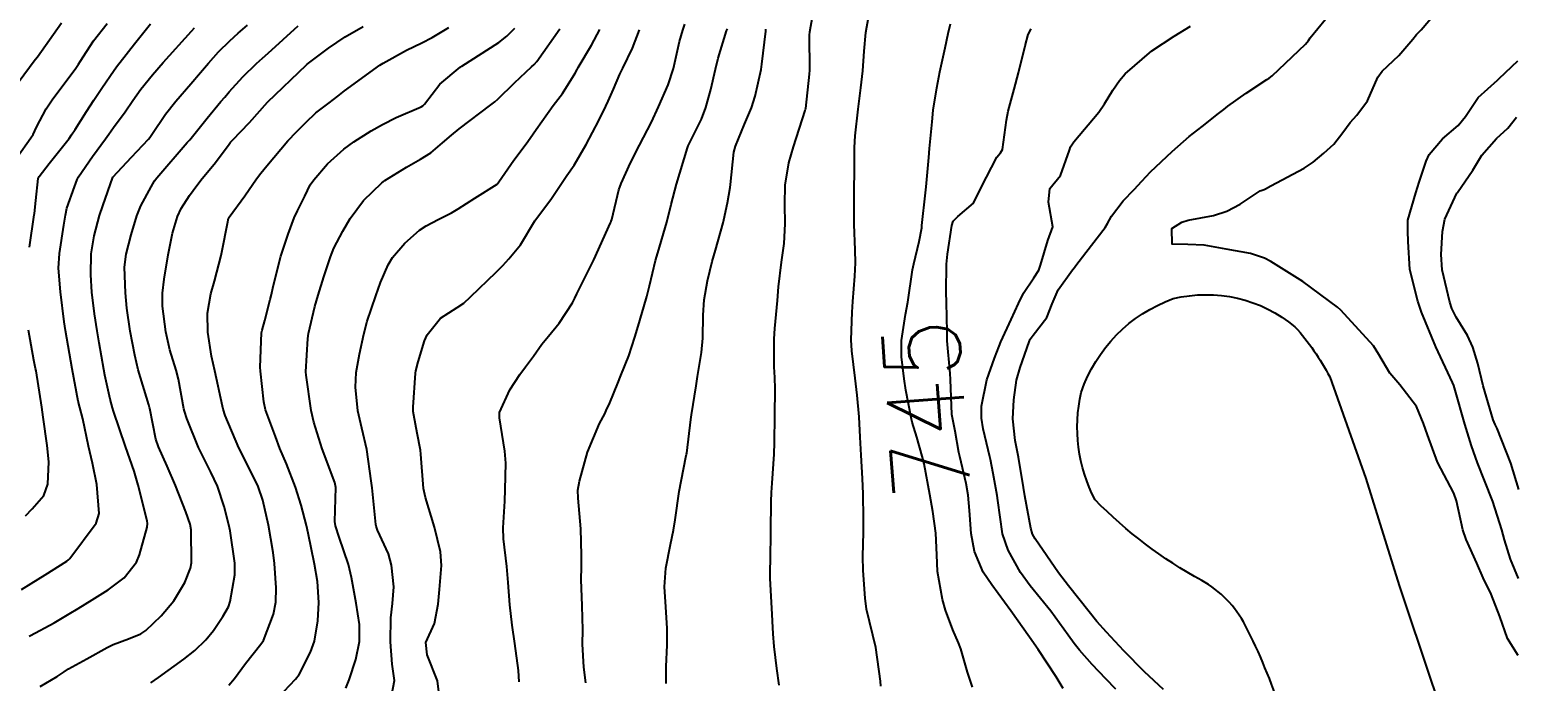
# Model space of a CAD drawing. Header units: metres. Extents: x 298520 to 308411, y 7433745 to 7450750.
# Drawn here: x 300037.9 to 300115.2, y 7449408.9 to 7449442.8 of the extents above; entities that cross this region are included whole.
import ezdxf
from ezdxf.enums import TextEntityAlignment as Align

# ---------------------------------------------------------------- set-up
doc = ezdxf.new("R2010")
doc.units = ezdxf.units.M
doc.header["$LTSCALE"] = 10
for name, color, linetype in [('Cotas', 45, 'Continuous'), ('Curvas de Nivel 1m', 11, 'Continuous'), ('Curvas de Nivel 5m', 15, 'Continuous'), ('Vias Primárias', 230, 'Continuous')]:
    doc.layers.add(name, color=color, linetype=linetype)
doc.styles.add('Style-STANDARD', font='STANDARD.shx')

msp = doc.modelspace()

# ---------------------------------------------------------------- linework, layer by layer
at = {"layer": 'Curvas de Nivel 1m', "flags": 128}
for points, elevation in [([(300076.933, 7449408.735), (300076.804, 7449409.6), (300076.669, 7449410.739), (300076.611, 7449411.392), (300076.539, 7449412.742), (300076.462, 7449414.277), (300076.46, 7449414.743), (300076.479, 7449415.214), (300076.49, 7449416.743), (300076.502, 7449418.287), (300076.519, 7449418.743), (300076.556, 7449419.241), (300076.671, 7449420.741), (300076.688, 7449421.35), (300076.7, 7449422.741), (300076.716, 7449424.139), (300076.706, 7449424.741), (300076.673, 7449425.286), (300076.657, 7449426.742), (300076.695, 7449427.288), (300076.836, 7449428.74), (300076.897, 7449429.456), (300077.055, 7449430.737), (300077.181, 7449431.713), (300077.244, 7449432.735), (300077.228, 7449433.735), (300077.24, 7449434.735), (300077.424, 7449435.902), (300077.666, 7449436.729), (300078.282, 7449438.63), (300078.303, 7449438.7), (300078.306, 7449438.72), (300078.511, 7449440.517), (300078.521, 7449440.718), (300078.509, 7449442.54), (300078.519, 7449442.718), (300078.791, 7449444.281)], 743), ([(300115.395, 7449410.278), (300114.834, 7449411.159), (300114.435, 7449412.293), (300113.99, 7449413.467), (300113.57, 7449414.304), (300113.236, 7449415.082), (300112.694, 7449416.313), (300112.518, 7449416.803), (300112.185, 7449418.318), (300112.049, 7449418.724), (300111.193, 7449420.329), (300110.667, 7449421.754), (300110.474, 7449422.336), (300110.106, 7449423.23), (300109.242, 7449424.353), (300108.722, 7449424.954), (300108.139, 7449425.937), (300107.87, 7449426.373), (300106.161, 7449428.229), (300105.982, 7449428.392), (300104.183, 7449429.727), (300103.067, 7449430.427), (300102.523, 7449430.762), (300102.198, 7449430.942), (300101.46, 7449431.188), (300100.202, 7449431.411), (300099.05, 7449431.626), (300098.205, 7449431.653), (300097.378, 7449431.666), (300097.367, 7449432.493), (300097.892, 7449432.81), (300098.22, 7449432.924), (300099.526, 7449433.164), (300100.227, 7449433.385), (300100.929, 7449433.756), (300101.963, 7449434.443), (300102.165, 7449434.519), (300102.244, 7449434.552), (300102.515, 7449434.705), (300104.255, 7449435.617), (300104.727, 7449435.937), (300105.285, 7449436.4), (300105.796, 7449436.867), (300106.274, 7449437.474), (300106.657, 7449438.008), (300106.997, 7449438.383), (300107.544, 7449439.127), (300108.097, 7449440.363), (300108.316, 7449440.665), (300109.184, 7449441.491), (300109.91, 7449442.344), (300110.103, 7449442.574), (300110.338, 7449442.819), (300111.037, 7449443.642)], 749), ([(300037.261, 7449436.201), (300037.97, 7449437.203), (300038.089, 7449437.379), (300038.271, 7449437.754), (300038.767, 7449438.711), (300039.076, 7449439.188), (300040.31, 7449440.832), (300040.449, 7449441.032), (300040.531, 7449441.168), (300041.229, 7449442.256), (300041.952, 7449443.154)], 729), ([(300037.361, 7449440.15), (300038.143, 7449441.202), (300038.221, 7449441.294), (300038.315, 7449441.418), (300039.572, 7449443.181)], 728), ([(300037.481, 7449413.712), (300037.991, 7449414.021), (300038.713, 7449414.476), (300039.84, 7449415.182), (300039.936, 7449415.248), (300040.004, 7449415.317), (300041.374, 7449417.16), (300041.528, 7449417.66), (300041.409, 7449419.16), (300041.173, 7449420.273), (300040.977, 7449421.166), (300040.685, 7449422.58), (300040.522, 7449423.174), (300040.441, 7449423.509), (300040.123, 7449425.18), (300039.775, 7449427.184), (300039.709, 7449427.625), (300039.507, 7449429.187), (300039.419, 7449430.415), (300039.465, 7449431.181), (300039.688, 7449432.658), (300039.769, 7449433.177), (300039.847, 7449433.547), (300040.235, 7449434.652), (300040.376, 7449435.033), (300040.445, 7449435.168), (300041.186, 7449436.229), (300041.858, 7449437.154), (300042.025, 7449437.394), (300042.272, 7449437.737), (300042.881, 7449438.547), (300043.287, 7449439.14), (300043.701, 7449439.734), (300044.306, 7449440.484), (300044.862, 7449441.122), (300046.329, 7449442.753), (300046.497, 7449442.933)], 731), ([(300037.886, 7449411.268), (300037.954, 7449411.304), (300039.179, 7449411.974), (300039.972, 7449412.431), (300040.44, 7449412.709), (300041.161, 7449413.162), (300041.988, 7449413.684), (300042.822, 7449414.315), (300043.474, 7449415.135), (300043.633, 7449415.507), (300044.021, 7449416.939), (300044.045, 7449417.13), (300044.025, 7449417.28), (300043.558, 7449419.135), (300043.341, 7449419.856), (300042.89, 7449421.142), (300042.267, 7449422.982), (300042.217, 7449423.149), (300042.108, 7449423.609), (300041.823, 7449424.857), (300041.765, 7449425.155), (300041.521, 7449426.544), (300041.417, 7449427.161), (300041.28, 7449428.04), (300041.146, 7449429.165), (300041.09, 7449430.074), (300041.11, 7449431.161), (300041.26, 7449432.102), (300041.55, 7449433.157), (300041.718, 7449433.658), (300042.243, 7449435.15), (300043.206, 7449436.188), (300044.095, 7449437.132), (300044.17, 7449437.225), (300044.267, 7449437.373), (300044.973, 7449438.429), (300045.515, 7449439.112), (300046.302, 7449440.011), (300046.804, 7449440.599), (300047.215, 7449441.091), (300047.735, 7449441.67), (300048.325, 7449442.256), (300048.757, 7449442.648), (300049.243, 7449443.071)], 732), ([(300038.459, 7449408.661), (300039.333, 7449409.186), (300039.699, 7449409.418), (300039.937, 7449409.569), (300040.877, 7449410.101), (300041.948, 7449410.69), (300042.259, 7449410.838), (300043.058, 7449411.139), (300043.698, 7449411.392), (300043.96, 7449411.57), (300044.75, 7449412.34), (300045.416, 7449413.109), (300045.993, 7449414.076), (300046.286, 7449414.811), (300046.334, 7449415.097), (300046.315, 7449416.802), (300046.258, 7449417.098), (300046.033, 7449417.744), (300045.495, 7449419.108), (300045.068, 7449420.12), (300044.616, 7449421.122), (300044.484, 7449421.531), (300044.159, 7449423.129), (300044.145, 7449423.172), (300044.105, 7449423.314), (300043.561, 7449425.136), (300043.38, 7449425.888), (300043.147, 7449427.14), (300042.968, 7449428.335), (300042.894, 7449429.143), (300042.853, 7449430.476), (300042.932, 7449431.143), (300043.195, 7449432.148), (300043.485, 7449433.137), (300043.694, 7449433.662), (300044.236, 7449434.653), (300044.41, 7449434.957), (300044.533, 7449435.126), (300046.116, 7449436.956), (300046.243, 7449437.1), (300047.141, 7449438.23), (300047.869, 7449439.084), (300048.067, 7449439.311), (300048.298, 7449439.589), (300049.01, 7449440.369), (300049.722, 7449441.066), (300050.034, 7449441.344), (300050.318, 7449441.6), (300051.89, 7449443.037)], 733), ([(300044.214, 7449408.842), (300044.618, 7449409.12), (300045.943, 7449410.073), (300046.509, 7449410.533), (300047.082, 7449411.089), (300047.481, 7449411.564), (300047.971, 7449412.295), (300048.254, 7449412.802), (300048.354, 7449413.076), (300048.595, 7449414.476), (300048.586, 7449415.074), (300048.347, 7449416.749), (300048.279, 7449417.077), (300048.037, 7449418.02), (300047.681, 7449419.084), (300047.346, 7449419.802), (300046.702, 7449421.094), (300046.088, 7449422.609), (300045.965, 7449422.975), (300045.938, 7449423.102), (300045.661, 7449424.649), (300045.537, 7449425.109), (300045.198, 7449426.178), (300044.992, 7449427.117), (300044.83, 7449428.453), (300044.828, 7449429.12), (300044.917, 7449429.856), (300045.112, 7449431.116), (300045.338, 7449432.247), (300045.601, 7449433.109), (300045.802, 7449433.524), (300046.229, 7449434.197), (300046.608, 7449434.726), (300046.896, 7449435.093), (300047.513, 7449435.825), (300048.26, 7449436.827), (300048.37, 7449436.971), (300048.465, 7449437.078), (300049.348, 7449437.998), (300050.293, 7449439.06), (300052.313, 7449440.996), (300052.329, 7449441.014), (300052.352, 7449441.03), (300053.467, 7449441.873), (300054.327, 7449442.464), (300055.263, 7449442.996)], 734), ([(300050.866, 7449408.098), (300051.754, 7449409.033), (300051.935, 7449409.276), (300052.526, 7449410.446), (300052.73, 7449411.022), (300052.918, 7449412.071), (300052.961, 7449413.02), (300052.886, 7449414.129), (300052.741, 7449415.023), (300052.415, 7449416.63), (300052.319, 7449417.027), (300052.039, 7449418.089), (300051.751, 7449419.035), (300051.273, 7449420.25), (300050.94, 7449421.047), (300050.698, 7449421.669), (300050.192, 7449423.059), (300050.099, 7449423.46), (300049.926, 7449425.062), (300049.917, 7449425.27), (300049.985, 7449427.062), (300050.006, 7449427.201), (300050.153, 7449427.705), (300050.43, 7449428.795), (300050.498, 7449429.055), (300050.586, 7449429.462), (300050.986, 7449431.048), (300051.359, 7449432.197), (300051.673, 7449433.038), (300051.845, 7449433.409), (300052.23, 7449434.162), (300052.516, 7449434.75), (300052.696, 7449435.025), (300053.421, 7449435.848), (300054.259, 7449436.621), (300054.78, 7449437.002), (300055.692, 7449437.568), (300056.277, 7449437.903), (300056.994, 7449438.261), (300058.291, 7449438.819), (300058.378, 7449438.872), (300058.455, 7449438.958), (300059.26, 7449439.989), (300060.312, 7449440.874), (300060.348, 7449440.904), (300060.406, 7449440.939), (300062.325, 7449442.154), (300062.747, 7449442.488), (300063.166, 7449442.902)], 736), ([(300054.36, 7449408.572), (300054.536, 7449409.004), (300054.882, 7449410.062), (300055.079, 7449410.999), (300055.085, 7449411.879), (300054.909, 7449413.001), (300054.666, 7449414.334), (300054.509, 7449415.005), (300054.017, 7449416.435), (300053.832, 7449417.012), (300053.796, 7449417.242), (300053.84, 7449419.012), (300053.792, 7449419.276), (300053.144, 7449421.019), (300052.707, 7449422.404), (300052.565, 7449423.025), (300052.295, 7449424.853), (300052.289, 7449425.028), (300052.398, 7449426.77), (300052.433, 7449427.027), (300052.76, 7449428.428), (300052.925, 7449429.022), (300053.23, 7449429.972), (300053.564, 7449431.016), (300053.748, 7449431.464), (300054.206, 7449432.347), (300054.585, 7449433.004), (300055.286, 7449433.935), (300056.241, 7449434.862), (300056.308, 7449434.913), (300056.4, 7449434.978), (300057.533, 7449435.684), (300058.254, 7449436.085), (300058.791, 7449436.421), (300059.398, 7449436.949), (300059.865, 7449437.348), (300060.27, 7449437.677), (300061.91, 7449438.916), (300062.122, 7449439.076), (300062.287, 7449439.214), (300063.143, 7449440.059), (300064.035, 7449440.893), (300064.18, 7449441.026), (300064.316, 7449441.18), (300065.513, 7449442.872)], 737), ([(300056.745, 7449408.153), (300056.901, 7449408.975), (300056.785, 7449409.821), (300056.691, 7449410.979), (300056.717, 7449412.234), (300056.801, 7449412.978), (300056.861, 7449413.847), (300056.739, 7449414.979), (300056.581, 7449415.554), (300056.021, 7449416.785), (300055.949, 7449416.991), (300055.933, 7449417.082), (300055.739, 7449418.993), (300055.695, 7449419.356), (300055.458, 7449420.996), (300055.196, 7449422.105), (300054.995, 7449422.996), (300054.872, 7449424.238), (300054.912, 7449424.998), (300055.081, 7449425.944), (300055.302, 7449426.993), (300055.479, 7449427.664), (300055.929, 7449428.984), (300056.18, 7449429.67), (300056.572, 7449430.593), (300056.804, 7449430.974), (300057.442, 7449431.726), (300058.207, 7449432.407), (300058.542, 7449432.624), (300059.181, 7449432.95), (300059.865, 7449433.296), (300060.221, 7449433.505), (300061.091, 7449434.066), (300062.241, 7449434.799), (300062.297, 7449434.854), (300062.339, 7449434.909), (300063.111, 7449436.045), (300063.755, 7449436.895), (300063.971, 7449437.188), (300064.27, 7449437.644), (300065.16, 7449438.877), (300065.649, 7449439.514), (300066.309, 7449440.573), (300066.406, 7449440.765), (300066.461, 7449440.859), (300067.149, 7449442.028), (300067.584, 7449442.847)], 738), ([(300059.315, 7449407.543), (300059.132, 7449408.948), (300058.6, 7449410.3), (300058.527, 7449410.954), (300058.979, 7449411.939), (300059.175, 7449412.948), (300059.236, 7449413.702), (300059.346, 7449414.947), (300059.29, 7449415.667), (300058.98, 7449416.95), (300058.508, 7449418.493), (300058.407, 7449418.956), (300058.28, 7449420.748), (300058.249, 7449420.958), (300058.082, 7449421.837), (300057.909, 7449422.78), (300057.878, 7449422.962), (300057.865, 7449423.193), (300057.993, 7449424.961), (300058.013, 7449425.072), (300058.129, 7449425.543), (300058.46, 7449426.636), (300058.606, 7449426.955), (300059.288, 7449427.816), (300060.165, 7449428.384), (300060.504, 7449428.599), (300060.856, 7449428.93), (300062.186, 7449430.219), (300062.532, 7449430.564), (300062.855, 7449430.903), (300063.459, 7449431.639), (300064.213, 7449432.89), (300065.069, 7449434.043), (300065.621, 7449434.876), (300065.877, 7449435.243), (300066.252, 7449435.777), (300066.886, 7449436.861), (300067.533, 7449438.109), (300067.906, 7449438.844), (300068.028, 7449439.102), (300068.296, 7449439.733), (300068.63, 7449440.515), (300068.793, 7449440.835), (300069.286, 7449441.868), (300069.651, 7449442.827)], 739), ([(300066.866, 7449408.856), (300066.755, 7449409.671), (300066.695, 7449410.859), (300066.706, 7449411.605), (300066.667, 7449412.86), (300066.626, 7449414.228), (300066.628, 7449414.861), (300066.637, 7449415.488), (300066.605, 7449416.861), (300066.454, 7449418.457), (300066.451, 7449418.864), (300066.535, 7449419.34), (300066.942, 7449420.857), (300067.578, 7449422.338), (300067.843, 7449422.844), (300067.925, 7449423.013), (300068.102, 7449423.412), (300068.522, 7449424.431), (300068.684, 7449424.834), (300069.099, 7449425.865), (300069.409, 7449426.827), (300069.577, 7449427.4), (300070.003, 7449428.822), (300070.044, 7449428.951), (300070.18, 7449429.496), (300070.494, 7449430.815), (300070.609, 7449431.226), (300071.076, 7449432.807), (300071.301, 7449433.729), (300071.589, 7449434.8), (300072.151, 7449436.68), (300072.193, 7449436.791), (300072.264, 7449436.923), (300072.885, 7449438.176), (300073.101, 7449438.782), (300073.361, 7449439.715), (300073.616, 7449440.777), (300073.752, 7449441.342), (300074.191, 7449442.771), (300074.227, 7449442.879)], 741), ([(300071.042, 7449408.809), (300071.044, 7449409.706), (300071.103, 7449410.809), (300071.1, 7449411.67), (300071.021, 7449412.81), (300070.949, 7449413.85), (300071.029, 7449414.81), (300071.267, 7449416.052), (300071.421, 7449416.799), (300071.508, 7449417.321), (300071.716, 7449418.795), (300072.071, 7449420.581), (300072.11, 7449420.752), (300072.116, 7449420.79), (300072.323, 7449422.555), (300072.359, 7449422.787), (300072.605, 7449424.296), (300072.674, 7449424.784), (300072.878, 7449426.04), (300072.955, 7449426.782), (300072.972, 7449427.97), (300073.025, 7449428.781), (300073.2, 7449429.762), (300073.446, 7449430.777), (300073.614, 7449431.361), (300074.005, 7449432.772), (300074.043, 7449432.944), (300074.229, 7449433.822), (300074.382, 7449434.627), (300074.398, 7449434.768), (300074.568, 7449436.459), (300074.644, 7449436.766), (300075.128, 7449437.908), (300075.485, 7449438.758), (300075.68, 7449439.368), (300075.98, 7449440.753), (300076.029, 7449441.039), (300076.223, 7449442.751), (300076.234, 7449442.851)], 742), ([(300082.226, 7449408.676), (300082.203, 7449408.944), (300081.953, 7449410.68), (300081.479, 7449412.685), (300081.407, 7449413.26), (300081.291, 7449414.687), (300081.272, 7449415.425), (300081.319, 7449416.687), (300081.317, 7449417.404), (300081.294, 7449418.688), (300081.271, 7449419.478), (300081.188, 7449420.689), (300081.136, 7449421.636), (300081.097, 7449422.69), (300080.99, 7449423.811), (300080.877, 7449424.692), (300080.712, 7449426.119), (300080.678, 7449426.695), (300080.717, 7449428.134), (300080.756, 7449428.694), (300080.866, 7449430.01), (300080.896, 7449430.693), (300080.883, 7449431.373), (300080.83, 7449432.691), (300080.823, 7449434.102), (300080.837, 7449434.691), (300080.849, 7449435.291), (300080.855, 7449436.691), (300080.884, 7449437.306), (300081.039, 7449438.689), (300081.185, 7449439.802), (300081.285, 7449440.685), (300081.343, 7449441.705), (300081.428, 7449442.684), (300081.568, 7449443.458)], 744), ([(300091.713, 7449408.562), (300091.351, 7449409.154), (300090.41, 7449410.575), (300089.959, 7449411.232), (300088.991, 7449412.59), (300087.993, 7449413.946), (300087.548, 7449414.607), (300087.085, 7449415.685), (300086.927, 7449416.616), (300086.836, 7449417.823), (300086.761, 7449418.619), (300086.66, 7449419.222), (300086.323, 7449420.626), (300086.28, 7449420.832), (300086.086, 7449421.936), (300085.945, 7449422.631), (300085.921, 7449422.806), (300085.85, 7449424.633), (300085.823, 7449424.936), (300085.676, 7449426.635), (300085.673, 7449427.11), (300085.635, 7449428.635), (300085.626, 7449429.18), (300085.636, 7449430.636), (300085.683, 7449431.151), (300085.917, 7449432.633), (300085.99, 7449432.859), (300086.22, 7449433.103), (300087.039, 7449433.81), (300087.437, 7449434.612), (300088.259, 7449436.197), (300088.439, 7449436.42), (300088.546, 7449436.597), (300088.756, 7449438.117), (300088.848, 7449438.594), (300089.162, 7449439.73), (300089.391, 7449440.589), (300089.734, 7449441.993), (300089.894, 7449442.584), (300090.043, 7449442.877)], 746), ([(300094.451, 7449408.525), (300093.938, 7449409.063), (300093.213, 7449409.809), (300092.561, 7449410.551), (300092.288, 7449410.887), (300091.961, 7449411.332), (300091.061, 7449412.569), (300089.993, 7449413.887), (300089.489, 7449414.585), (300088.849, 7449415.757), (300088.553, 7449416.595), (300088.304, 7449418.343), (300088.267, 7449418.598), (300088.064, 7449419.747), (300087.932, 7449420.462), (300087.898, 7449420.603), (300087.538, 7449422.059), (300087.456, 7449422.61), (300087.465, 7449423.247), (300087.733, 7449424.606), (300088.134, 7449425.742), (300088.378, 7449426.36), (300088.471, 7449426.597), (300088.999, 7449427.747), (300089.392, 7449428.588), (300089.639, 7449429.117), (300090.183, 7449429.917), (300090.443, 7449430.324), (300090.532, 7449430.577), (300090.91, 7449431.869), (300091.169, 7449432.57), (300090.941, 7449433.864), (300091.022, 7449434.572), (300091.567, 7449435.249), (300092.031, 7449436.562), (300092.088, 7449436.738), (300092.267, 7449436.995), (300093.557, 7449438.541), (300093.856, 7449438.97), (300094.3, 7449439.678), (300094.649, 7449440.186), (300094.938, 7449440.524), (300096.325, 7449441.724), (300097.485, 7449442.493), (300098.338, 7449443.012)], 747), ([(300096.94, 7449408.5), (300095.942, 7449409.424), (300094.865, 7449410.521), (300093.962, 7449411.48), (300093.469, 7449412.038), (300093.062, 7449412.544), (300091.993, 7449413.889), (300091.468, 7449414.565), (300090.253, 7449416.345), (300090.12, 7449416.579), (300090.028, 7449416.896), (300089.708, 7449418.583), (300089.637, 7449419.004), (300089.379, 7449420.587), (300089.212, 7449421.458), (300089.086, 7449422.59), (300089.133, 7449423.564), (300089.283, 7449424.588), (300089.462, 7449425.255), (300089.931, 7449426.582), (300089.996, 7449426.73), (300090.146, 7449426.93), (300090.866, 7449427.863), (300091.14, 7449428.57), (300091.449, 7449429.292), (300092.19, 7449430.341), (300092.291, 7449430.459), (300092.368, 7449430.557), (300092.884, 7449431.234), (300093.887, 7449432.535), (300094.012, 7449432.737), (300094.222, 7449433.119), (300094.837, 7449433.921), (300095.408, 7449434.518), (300095.807, 7449434.955), (300096.252, 7449435.44), (300097.382, 7449436.493), (300098.271, 7449437.267), (300098.953, 7449437.796), (300099.801, 7449438.465), (300100.066, 7449438.683), (300100.289, 7449438.855), (300101.228, 7449439.522), (300102.31, 7449440.236), (300102.434, 7449440.315), (300102.596, 7449440.436), (300104.33, 7449442.084), (300104.472, 7449442.268), (300104.568, 7449442.408), (300105.371, 7449443.371)], 748), ([(300115.424, 7449418.905), (300115.02, 7449420.281), (300114.301, 7449422.078), (300114.198, 7449422.289), (300114.097, 7449422.534), (300113.574, 7449424.298), (300113.288, 7449425.456), (300113.027, 7449426.307), (300112.764, 7449426.925), (300112.159, 7449427.881), (300111.944, 7449428.322), (300111.837, 7449428.654), (300111.44, 7449430.328), (300111.388, 7449431.141), (300111.45, 7449432.328), (300111.58, 7449432.969), (300112.207, 7449434.32), (300112.234, 7449434.36), (300113.032, 7449435.528), (300113.502, 7449436.301), (300114.272, 7449437.173), (300114.863, 7449437.698), (300115.299, 7449438.28)], 751)]:
    msp.add_lwpolyline(points, dxfattribs=dict(at, elevation=elevation))
at = {"layer": 'Curvas de Nivel 5m', "flags": 128}
for points, elevation in [([(300037.893, 7449431.506), (300038.144, 7449433.201), (300038.153, 7449433.261), (300038.224, 7449433.936), (300038.356, 7449435.083), (300038.405, 7449435.198), (300038.924, 7449435.865), (300039.959, 7449437.175), (300040.088, 7449437.351), (300040.27, 7449437.641), (300040.872, 7449438.576), (300041.253, 7449439.16), (300041.669, 7449439.787), (300042.309, 7449440.726), (300042.486, 7449440.974), (300042.619, 7449441.147), (300043.372, 7449442.09), (300044.201, 7449443.131)], 730), ([(300048.277, 7449408.728), (300048.567, 7449409.074), (300049.153, 7449409.855), (300049.951, 7449410.853), (300050.082, 7449411.058), (300050.61, 7449412.414), (300050.73, 7449413.049), (300050.738, 7449413.796), (300050.657, 7449415.05), (300050.587, 7449415.63), (300050.347, 7449417.055), (300050.042, 7449418.358), (300049.805, 7449419.062), (300049.565, 7449419.558), (300048.8, 7449421.073), (300048.09, 7449422.759), (300047.98, 7449423.081), (300047.942, 7449423.235), (300047.54, 7449425.086), (300047.37, 7449425.849), (300047.191, 7449427.09), (300047.168, 7449428.08), (300047.333, 7449429.088), (300047.523, 7449429.744), (300047.876, 7449431.083), (300047.937, 7449431.341), (300048.21, 7449432.747), (300048.268, 7449433.023), (300048.291, 7449433.079), (300049.11, 7449434.191), (300049.722, 7449435.065), (300049.946, 7449435.363), (300050.25, 7449435.752), (300051.347, 7449437.044), (300051.794, 7449437.513), (300052.278, 7449438.007), (300052.81, 7449438.5), (300053.498, 7449439.018), (300053.946, 7449439.364), (300054.299, 7449439.647), (300056.146, 7449440.982), (300056.314, 7449441.085), (300057.53, 7449441.758), (300058.325, 7449442.144), (300058.867, 7449442.415), (300059.73, 7449442.946)], 735), ([(300063.398, 7449408.895), (300063.35, 7449409.485), (300063.162, 7449410.898), (300063.021, 7449411.846), (300062.897, 7449412.901), (300062.817, 7449414.075), (300062.752, 7449414.903), (300062.577, 7449416.344), (300062.559, 7449416.905), (300062.645, 7449418.302), (300062.666, 7449418.904), (300062.689, 7449420.282), (300062.65, 7449420.904), (300062.359, 7449422.639), (300062.375, 7449422.907), (300062.913, 7449424.099), (300063.423, 7449424.897), (300063.726, 7449425.295), (300064.133, 7449425.85), (300064.564, 7449426.46), (300064.911, 7449426.882), (300065.473, 7449427.557), (300066.169, 7449428.619), (300066.257, 7449428.784), (300066.296, 7449428.868), (300066.399, 7449429.091), (300067.28, 7449430.854), (300068.15, 7449432.778), (300068.178, 7449432.841), (300068.186, 7449432.868), (300068.215, 7449432.96), (300068.585, 7449434.489), (300068.695, 7449434.835), (300069.185, 7449435.899), (300069.661, 7449436.826), (300069.866, 7449437.225), (300070.275, 7449438.019), (300070.65, 7449438.814), (300071.142, 7449439.966), (300071.417, 7449440.803), (300071.738, 7449442.209), (300071.907, 7449442.796), (300072.01, 7449443.123)], 740), ([(300086.995, 7449408.619), (300086.722, 7449409.4), (300086.38, 7449410.624), (300086.265, 7449410.934), (300085.963, 7449411.604), (300085.591, 7449412.634), (300085.436, 7449413.181), (300085.171, 7449414.638), (300085.135, 7449415.516), (300085.072, 7449416.64), (300084.917, 7449417.764), (300084.769, 7449418.643), (300084.468, 7449420.247), (300084.37, 7449420.647), (300084.083, 7449421.631), (300083.849, 7449422.412), (300083.79, 7449422.655), (300083.526, 7449424.07), (300083.434, 7449424.66), (300083.285, 7449425.813), (300083.296, 7449426.663), (300083.506, 7449428.009), (300083.617, 7449428.658), (300083.872, 7449430.339), (300083.934, 7449430.654), (300084.205, 7449431.814), (300084.347, 7449432.513), (300084.36, 7449432.649), (300084.537, 7449434.348), (300084.583, 7449434.647), (300084.718, 7449436.186), (300084.756, 7449436.645), (300084.881, 7449438.04), (300084.948, 7449438.643), (300085.13, 7449439.812), (300085.283, 7449440.64), (300085.57, 7449441.882), (300085.731, 7449442.636), (300085.847, 7449443.128)], 745), ([(300115.414, 7449414.279), (300115.002, 7449415.274), (300114.682, 7449416.29), (300114.539, 7449416.803), (300114.07, 7449418.29), (300114.044, 7449418.363), (300113.277, 7449420.302), (300112.962, 7449421.187), (300112.621, 7449422.312), (300112.119, 7449424.076), (300112.038, 7449424.321), (300111.974, 7449424.472), (300111.103, 7449426.33), (300110.358, 7449428.141), (300110.286, 7449428.339), (300110.168, 7449428.699), (300109.755, 7449430.347), (300109.671, 7449431.811), (300109.643, 7449432.349), (300109.644, 7449432.926), (300110.069, 7449434.343), (300110.249, 7449434.904), (300110.597, 7449435.997), (300110.765, 7449436.335), (300111.452, 7449437.147), (300112.278, 7449437.851), (300112.661, 7449438.314), (300113.309, 7449439.294), (300114.312, 7449440.205), (300114.36, 7449440.242), (300114.406, 7449440.289), (300115.385, 7449441.216)], 750), ([(300037.696, 7449417.535), (300038.033, 7449417.899), (300038.644, 7449418.594), (300038.86, 7449419.192), (300038.909, 7449420.347), (300038.828, 7449421.192), (300038.616, 7449422.674), (300038.537, 7449423.196), (300038.243, 7449425.077), (300038.217, 7449425.199), (300038.127, 7449425.638), (300037.846, 7449427.203)], 730)]:
    msp.add_lwpolyline(points, dxfattribs=dict(at, elevation=elevation))
at = {"layer": 'Vias Primárias', "elevation": 737.043}
msp.add_lwpolyline([(300121.231, 7449388.118), (300111.217, 7449394.816, -0.122076), (300105.883, 7449400.677, -0.046902), (300103.051, 7449407.347, 0.042449), (300101.188, 7449411.843, 0.148595), (300098.92, 7449414.169, -0.072292), (300093.367, 7449418.369, -0.176045), (300092.645, 7449423.962, -0.228494), (300097.439, 7449428.836, -0.237372), (300103.777, 7449427.375, -0.061622), (300105.588, 7449424.764), (300107.47, 7449419.471), (300109.205, 7449413.919), (300110.904, 7449408.838), (300112.018, 7449405.688, 0.136003), (300114.683, 7449401.877, 0.035971), (300118.722, 7449399.005)], format="xyb", dxfattribs=at)

# ---------------------------------------------------------------- texts
at = {"layer": 'Cotas', "style": 'Style-STANDARD'}
msp.add_text('745', height=4, rotation=94.1408, dxfattribs=at).set_placement((300084.577, 7449423.091, 745), align=Align.MIDDLE_CENTER)

doc.saveas('drawing.dxf')
